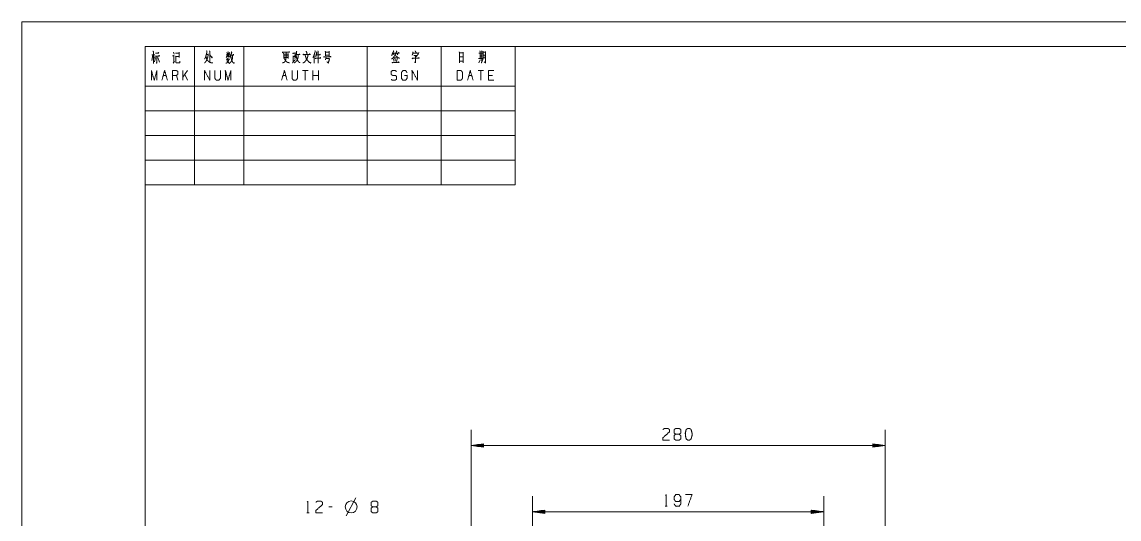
# Model space of a CAD drawing. Header units: millimetres. Extents: x 0 to 420, y 0 to 297.
# Drawn here: x 0 to 222.5, y 196.2 to 297 of the extents above; entities that cross this region are included whole.
import ezdxf

# ---------------------------------------------------------------- set-up
doc = ezdxf.new("R2010")
doc.units = ezdxf.units.MM
doc.layers.add('101', color=7, linetype='Continuous', true_color=0xffffff)

msp = doc.modelspace()

# ---------------------------------------------------------------- linework, layer by layer
at = {"layer": '101', "color": 133, "linetype": 'Continuous', "lineweight": 18}
for p, q in [((0, 297), (0, 0)), ((420, 297), (0, 297)), ((25, 292), (25, 264)), ((25, 292), (100, 292)), ((25, 292), (100, 292)), ((25, 292), (25, 5)), ((415, 292), (25, 292)), ((25, 292), (100, 292)), ((35, 292), (35, 264)), ((45, 292), (45, 264)), ((70, 292), (70, 264)), ((85, 292), (85, 264)), ((100, 292), (100, 264)), ((25, 284), (100, 284)), ((25, 279), (100, 279)), ((25, 274), (100, 274)), ((25, 269), (100, 269)), ((25, 264), (100, 264))]:
    msp.add_line(p, q, dxfattribs=at)
at = {"layer": '101', "color": 72, "linetype": 'Continuous', "lineweight": 18}
for p, q in [((26.57, 290.3), (26.35, 289.18)), ((26.36, 290.36), (26.98, 290.36)), ((26.69, 290.14), (26.91, 289.66)), ((27.11, 289.78), (26.88, 288.91)), ((27.56, 289.76), (27.87, 288.87)), ((30.74, 290.88), (30.87, 290.49)), ((31.13, 290.07), (31.22, 289.97)), ((37.42, 290.41), (37.77, 290.41)), ((41.4, 289.47), (42.16, 289.47)), ((41.69, 290.2), (41.43, 289.78)), ((41.53, 290.78), (41.66, 290.49)), ((41.88, 290.18), (42.11, 289.91)), ((42.14, 290.82), (41.95, 290.49)), ((53.1, 289.76), (53.98, 289.76)), ((53.11, 290.49), (53.99, 290.49)), ((53.11, 290.14), (53.98, 290.14)), ((54.01, 290.63), (54.01, 289.56)), ((55, 290.16), (55, 288.89)), ((55.02, 290.01), (55.35, 290.01)), ((55.4, 290.82), (55.37, 289.89)), ((59.27, 290.28), (59.27, 288.65)), ((61.56, 290.86), (62.32, 290.86)), ((61.56, 290.28), (62.32, 290.28)), ((61.73, 289.91), (61.56, 289.33)), ((61.6, 289.56), (62.33, 289.56)), ((62.33, 291.05), (62.33, 290.09)), ((75.31, 289.52), (75.48, 289.02)), ((75.35, 289.72), (76.07, 289.72)), ((75.6, 289.62), (75.76, 289.2)), ((76.13, 289.56), (75.92, 288.89)), ((76.04, 290.67), (76.21, 290.34)), ((92.92, 289.33), (92.65, 288.71)), ((92.86, 289.95), (93.25, 289.95)), ((93.18, 289.37), (93.28, 289.04)), ((93.22, 291.13), (93.33, 290.98)), ((30.65, 288.62), (30.93, 289.08)), ((32.63, 285.18), (32.63, 287.14)), ((33.59, 287.14), (32.63, 285.78)), ((58.02, 287.14), (56.9, 287.14)), ((57.46, 287.14), (57.46, 285.18)), ((59.02, 285.18), (59.02, 287.14)), ((60.14, 285.18), (60.14, 287.14)), ((93.6, 287.14), (92.49, 287.14)), ((93.05, 287.14), (93.05, 285.18)), ((93.75, 288.94), (94, 288.69)), ((28.66, 286.17), (29.22, 286.17)), ((31.62, 285.18), (31.34, 286.17)), ((33.59, 285.18), (33.04, 286.36)), ((52.94, 286.17), (53.49, 286.17)), ((60.14, 286.17), (59.02, 286.17)), ((90.65, 286.17), (91.2, 286.17)), ((95.45, 286.17), (94.61, 286.17)), ((65.74, 196.82), (67.74, 200.47)), ((62.89, 198.66), (62.22, 198.66)), ((130.45, 198.78), (130.88, 198.78)), ((57.79, 197.46), (58.22, 197.46))]:
    msp.add_line(p, q, dxfattribs=at)
at = {"layer": '101', "color": 22, "linetype": 'Continuous', "lineweight": 18}
for p, q in [((91.07, 185.96), (91.07, 214.28)), ((175.07, 185.96), (175.07, 214.28)), ((93.61, 211.44), (91.07, 211.11)), ((93.61, 211.39), (93.19, 211.39)), ((93.61, 211.44), (93.58, 211.44)), ((93.61, 211.44), (93.58, 211.44)), ((93.61, 210.77), (93.61, 211.44)), ((172.53, 211.44), (172.53, 210.77)), ((172.53, 211.44), (172.56, 211.44)), ((175.07, 211.11), (172.53, 211.44)), ((172.53, 211.44), (172.56, 211.44)), ((172.53, 211.39), (172.95, 211.39)), ((91.07, 211.11), (93.61, 210.77)), ((91.07, 211.11), (175.07, 211.11)), ((93.61, 211.13), (91.27, 211.13)), ((93.61, 211.08), (91.27, 211.08)), ((93.61, 211.18), (91.65, 211.18)), ((93.61, 211.03), (91.65, 211.03)), ((93.61, 211.24), (92.04, 211.24)), ((93.61, 210.98), (92.04, 210.98)), ((93.61, 211.29), (92.42, 211.29)), ((93.61, 210.93), (92.42, 210.93)), ((93.61, 211.34), (92.81, 211.34)), ((93.61, 210.88), (92.81, 210.88)), ((93.61, 210.83), (93.19, 210.83)), ((93.61, 210.78), (93.58, 210.78)), ((93.61, 210.78), (93.58, 210.78)), ((172.53, 211.34), (173.34, 211.34)), ((172.53, 211.29), (173.72, 211.29)), ((172.53, 211.24), (174.11, 211.24)), ((172.53, 211.18), (174.49, 211.18)), ((172.53, 211.13), (174.88, 211.13)), ((172.53, 210.77), (175.07, 211.11)), ((172.53, 211.08), (174.88, 211.08)), ((172.53, 211.03), (174.49, 211.03)), ((172.53, 210.98), (174.11, 210.98)), ((172.53, 210.93), (173.72, 210.93)), ((172.53, 210.88), (173.34, 210.88)), ((172.53, 210.83), (172.95, 210.83)), ((172.53, 210.78), (172.56, 210.78)), ((172.53, 210.78), (172.56, 210.78)), ((103.52, 163.96), (103.52, 200.86)), ((162.62, 163.96), (162.62, 200.86)), ((106.06, 198.02), (103.52, 197.69)), ((103.52, 197.69), (162.62, 197.69)), ((103.52, 197.69), (106.06, 197.35)), ((106.06, 197.71), (103.72, 197.71)), ((106.06, 197.66), (103.72, 197.66)), ((106.06, 197.76), (104.1, 197.76)), ((106.06, 197.61), (104.1, 197.61)), ((106.06, 197.81), (104.49, 197.81)), ((106.06, 197.56), (104.49, 197.56)), ((106.06, 197.86), (104.87, 197.86)), ((106.06, 197.51), (104.87, 197.51)), ((106.06, 197.91), (105.26, 197.91)), ((106.06, 197.46), (105.26, 197.46)), ((106.06, 197.96), (105.64, 197.96)), ((106.06, 197.41), (105.64, 197.41)), ((106.06, 198.02), (106.03, 198.02)), ((106.06, 198.02), (106.03, 198.02)), ((106.06, 197.35), (106.03, 197.35)), ((106.06, 197.35), (106.03, 197.35)), ((106.06, 197.35), (106.06, 198.02)), ((162.62, 197.69), (160.08, 198.02)), ((160.08, 198.02), (160.11, 198.02)), ((160.08, 198.02), (160.11, 198.02)), ((160.08, 198.02), (160.08, 197.35)), ((160.08, 197.96), (160.5, 197.96)), ((160.08, 197.91), (160.89, 197.91)), ((160.08, 197.86), (161.27, 197.86)), ((160.08, 197.81), (161.66, 197.81)), ((160.08, 197.76), (162.04, 197.76)), ((160.08, 197.71), (162.43, 197.71)), ((160.08, 197.35), (162.62, 197.69)), ((160.08, 197.66), (162.43, 197.66)), ((160.08, 197.61), (162.04, 197.61)), ((160.08, 197.56), (161.66, 197.56)), ((160.08, 197.51), (161.27, 197.51)), ((160.08, 197.46), (160.89, 197.46)), ((160.08, 197.41), (160.5, 197.41)), ((160.08, 197.35), (160.11, 197.35)), ((160.08, 197.35), (160.11, 197.35))]:
    msp.add_line(p, q, dxfattribs=at)
at = {"layer": '101', "color": 72, "linetype": 'Continuous', "lineweight": 18}
msp.add_circle((66.77, 198.66), 1.2, dxfattribs=at)
for points, knots in [([(26.57, 291.07), (26.67, 290.94), (26.67, 288.6)], [0, 0, 0.064393, 1, 1]), ([(26.92, 290.07), (27.87, 290.07), (27.81, 290.24), (27.74, 290.09)], [0, 0, 0.737857, 0.874089, 1, 1]), ([(27.1, 290.69), (27.73, 290.69), (27.68, 290.82), (27.64, 290.74)], [0, 0, 0.736257, 0.890366, 1, 1]), ([(27.36, 290.07), (27.36, 288.65), (27.2, 288.73)], [0, 0, 0.887515, 1, 1]), ([(30.55, 290.14), (30.8, 290.14), (30.8, 290.26), (30.8, 288.81)], [0, 0, 0.136549, 0.204721, 1, 1]), ([(31.28, 290.69), (31.21, 290.63), (31.15, 290.69), (31.88, 290.69), (31.88, 290.88), (31.88, 289.78), (31.88, 289.97), (31.22, 289.97), (31.22, 288.83), (31.24, 288.75), (31.35, 288.71), (32.04, 288.71), (32.04, 289.02)], [0, 0, 0.017819, 0.033666, 0.169515, 0.204099, 0.407776, 0.442364, 0.564628, 0.775991, 0.791603, 0.814658, 0.942357, 1, 1]), ([(37.8, 290.55), (37.71, 289.95), (37.65, 289.76), (37.62, 289.62), (37.53, 289.47), (37.46, 289.31), (37.42, 289.18), (37.31, 289.02), (37.23, 288.89), (37.04, 288.71)], [0, 0, 0.296659, 0.392137, 0.46442, 0.547267, 0.635799, 0.700206, 0.795426, 0.869797, 1, 1]), ([(37.46, 291.13), (37.53, 290.94), (37.46, 290.67), (37.43, 290.53), (37.37, 290.34), (37.31, 290.14), (37.26, 289.95), (37.21, 289.78), (37.14, 289.66), (37.05, 289.52)], [0, 0, 0.116545, 0.278927, 0.365002, 0.478708, 0.603961, 0.717668, 0.817418, 0.901357, 1, 1]), ([(37.31, 290.01), (37.37, 289.87), (37.42, 289.7), (37.45, 289.56), (37.59, 289.27), (37.67, 289.18), (37.87, 288.98), (37.99, 288.87), (38.13, 288.79), (38.34, 288.73), (38.53, 288.73), (38.68, 288.71)], [0, 0, 0.075191, 0.157626, 0.228751, 0.384956, 0.438117, 0.578248, 0.65344, 0.734339, 0.837348, 0.928887, 1, 1]), ([(38.05, 291.11), (38.1, 290.96), (38.1, 288.87)], [0, 0, 0.06955, 1, 1]), ([(38.08, 290.38), (38.56, 289.72), (38.56, 289.91)], [0, 0, 0.814818, 1, 1]), ([(42.01, 289.41), (41.89, 289.16), (41.82, 288.98), (41.69, 288.79), (41.56, 288.69), (41.34, 288.65)], [0, 0, 0.251055, 0.434029, 0.64262, 0.795766, 1, 1]), ([(41.73, 290.94), (41.86, 290.88), (41.81, 290.92), (41.81, 289.76), (41.81, 290.3), (41.4, 290.3), (42.22, 290.3)], [0, 0, 0.046318, 0.069123, 0.437816, 0.608997, 0.739331, 1, 1]), ([(41.76, 289.68), (41.59, 289.1), (42.03, 288.62)], [0, 0, 0.483237, 1, 1]), ([(42.73, 290.2), (42.73, 289.95), (42.7, 289.68), (42.63, 289.39), (42.51, 289.1), (42.38, 288.89), (42.23, 288.71), (42.03, 288.58)], [0, 0, 0.134106, 0.280228, 0.441583, 0.610314, 0.742762, 0.870657, 1, 1]), ([(42.46, 290.96), (42.6, 290.82), (42.55, 290.86), (42.22, 289.8)], [0, 0, 0.143537, 0.187773, 1, 1]), ([(42.38, 290.01), (42.42, 289.8), (42.46, 289.56), (42.55, 289.27), (42.67, 288.98), (42.8, 288.75), (42.99, 288.6), (43.04, 288.75)], [0, 0, 0.122124, 0.267694, 0.442444, 0.622807, 0.774615, 0.912625, 1, 1]), ([(42.44, 290.28), (42.93, 290.28), (42.9, 290.45), (42.85, 290.34)], [0, 0, 0.634119, 0.848445, 1, 1]), ([(52.91, 290.86), (52.88, 290.76), (52.79, 290.88), (54.27, 290.88), (54.2, 290.98), (54.14, 290.88)], [0, 0, 0.054227, 0.130909, 0.87613, 0.940043, 1, 1]), ([(53.57, 290.88), (53.57, 289.72), (53.52, 289.58), (53.51, 289.41), (53.45, 289.2), (53.38, 289.04), (53.29, 288.91), (53.16, 288.81), (53.03, 288.75), (52.82, 288.73)], [0, 0, 0.455623, 0.515134, 0.580482, 0.665033, 0.736192, 0.79598, 0.861823, 0.919058, 1, 1]), ([(53.01, 290.63), (53.1, 290.49), (53.1, 289.58)], [0, 0, 0.156848, 1, 1]), ([(53.22, 289.6), (53.29, 289.43), (53.38, 289.29), (53.48, 289.16), (53.55, 289.04), (53.63, 288.94), (53.76, 288.87), (53.9, 288.79), (54.07, 288.75), (54.26, 288.71)], [0, 0, 0.124249, 0.240531, 0.35103, 0.449957, 0.536949, 0.636896, 0.752292, 0.866372, 1, 1]), ([(55.03, 288.89), (54.94, 288.71), (54.88, 288.73), (55.41, 289.37)], [0, 0, 0.187521, 0.244051, 1, 1]), ([(55.06, 290.65), (54.99, 290.57), (54.93, 290.65), (55.37, 290.65)], [0, 0, 0.169755, 0.325542, 1, 1]), ([(56.04, 290.36), (56.03, 290.16), (56, 289.95), (55.97, 289.72), (55.91, 289.52), (55.84, 289.33), (55.75, 289.18), (55.65, 289.02), (55.54, 288.91), (55.41, 288.81), (55.21, 288.71)], [0, 0, 0.105429, 0.211651, 0.328282, 0.437572, 0.539265, 0.625346, 0.724284, 0.79827, 0.883378, 1, 1]), ([(55.67, 291.05), (55.72, 290.96), (55.63, 290.41), (55.51, 289.99), (55.47, 289.85), (55.35, 289.62)], [0, 0, 0.062603, 0.440485, 0.727862, 0.828992, 1, 1]), ([(55.62, 290.18), (55.65, 289.99), (55.69, 289.8), (55.72, 289.6), (55.81, 289.43), (55.88, 289.29), (55.95, 289.12), (56.06, 288.98), (56.2, 288.83), (56.39, 288.73)], [0, 0, 0.109654, 0.220947, 0.342501, 0.451483, 0.545868, 0.651144, 0.754315, 0.874064, 1, 1]), ([(55.67, 290.38), (56.38, 290.38), (56.29, 290.49), (56.17, 290.36)], [0, 0, 0.696293, 0.830826, 1, 1]), ([(57.14, 290.45), (57.05, 290.34), (57.01, 290.38), (58.48, 290.38), (58.38, 290.55), (58.28, 290.41)], [0, 0, 0.066333, 0.095822, 0.818123, 0.913284, 1, 1]), ([(58.04, 290.41), (57.97, 290.01), (57.83, 289.6), (57.56, 289.16), (57.33, 288.87), (56.99, 288.69)], [0, 0, 0.190069, 0.398701, 0.640199, 0.817216, 1, 1]), ([(57.42, 290.3), (57.49, 290.07), (57.66, 289.58), (57.94, 289.18), (58.25, 288.83), (58.53, 288.71), (58.59, 288.79), (58.48, 288.62)], [0, 0, 0.103286, 0.330833, 0.538837, 0.740597, 0.872112, 0.915905, 1, 1]), ([(57.64, 291.07), (57.81, 290.65), (57.83, 290.76), (57.75, 290.55)], [0, 0, 0.581176, 0.716263, 1, 1]), ([(59.43, 291.13), (59.46, 290.98), (59.26, 290.34), (59.19, 290.09), (59.1, 289.95), (59, 289.76)], [0, 0, 0.101083, 0.561706, 0.738774, 0.854629, 1, 1]), ([(59.58, 289.66), (59.55, 289.52), (59.48, 289.66), (60.58, 289.66), (60.5, 289.78), (60.47, 289.68)], [0, 0, 0.08907, 0.186879, 0.848313, 0.935185, 1, 1]), ([(59.74, 290.92), (59.84, 290.69), (59.79, 290.78), (59.58, 289.91)], [0, 0, 0.200658, 0.282145, 1, 1]), ([(59.68, 290.3), (60.5, 290.3), (60.44, 290.45), (60.37, 290.3)], [0, 0, 0.720068, 0.857376, 1, 1]), ([(60.01, 291.13), (60.12, 290.98), (60.06, 291.05), (60.06, 288.65)], [0, 0, 0.069697, 0.101625, 1, 1]), ([(61.28, 289.91), (61.23, 289.85), (61.15, 289.95), (62.68, 289.95), (62.6, 290.01), (62.49, 289.91)], [0, 0, 0.038001, 0.105809, 0.873511, 0.927246, 1, 1]), ([(61.5, 291.07), (61.57, 290.98), (61.57, 290.14)], [0, 0, 0.115189, 1, 1]), ([(62.4, 289.62), (62.13, 288.65), (61.85, 288.94)], [0, 0, 0.71586, 1, 1]), ([(75.94, 291.15), (76.05, 291.03), (76.01, 291.05), (75.72, 290.38), (75.58, 290.14), (75.44, 289.95), (75.28, 289.72), (74.96, 289.52)], [0, 0, 0.080396, 0.103261, 0.444362, 0.576789, 0.688375, 0.819716, 1, 1]), ([(75.29, 291.17), (75.39, 291.03), (75.37, 291.07), (74.97, 290.16), (75.2, 290.69), (75.72, 290.69), (75.31, 290.69), (75.45, 290.34)], [0, 0, 0.057042, 0.07334, 0.392466, 0.581127, 0.745774, 0.87749, 1, 1]), ([(75.66, 290.26), (75.85, 290.09), (76.04, 289.97), (76.18, 289.87), (76.39, 289.7), (76.58, 289.68), (76.42, 289.6)], [0, 0, 0.194845, 0.370351, 0.508814, 0.712321, 0.860156, 1, 1]), ([(75.89, 290.69), (76.48, 290.69), (76.4, 290.84), (76.33, 290.74)], [0, 0, 0.669422, 0.855054, 1, 1]), ([(79.33, 289.68), (79.21, 289.52), (79.13, 289.66), (80.57, 289.66), (80.44, 289.76), (80.37, 289.68)], [0, 0, 0.096613, 0.17732, 0.867547, 0.947356, 1, 1]), ([(79.24, 290.92), (79.36, 290.69), (79.33, 290.78), (79.15, 290.28)], [0, 0, 0.294025, 0.394866, 1, 1]), ([(79.32, 290.67), (80.43, 290.67), (80.5, 290.84), (80.28, 290.36)], [0, 0, 0.611939, 0.711554, 1, 1]), ([(79.48, 290.2), (80.15, 290.2), (80.21, 290.26), (79.87, 289.89), (79.77, 289.97), (79.84, 289.89), (79.84, 288.73), (79.62, 288.87)], [0, 0, 0.230144, 0.259318, 0.430979, 0.476011, 0.513789, 0.910079, 1, 1]), ([(79.77, 291.11), (79.89, 290.82), (79.93, 290.86), (79.89, 290.76)], [0, 0, 0.644011, 0.768354, 1, 1]), ([(88.67, 290.94), (88.75, 290.78), (88.75, 288.69), (88.75, 289.02), (89.45, 289.02), (89.45, 288.71), (89.45, 290.88), (89.45, 290.76), (88.76, 290.76), (88.76, 289.95), (89.46, 289.95)], [0, 0, 0.022322, 0.280074, 0.320905, 0.407511, 0.44579, 0.713751, 0.729062, 0.813864, 0.913394, 1, 1]), ([(92.86, 291.13), (92.97, 290.98), (92.9, 291.07), (92.9, 289.56), (92.62, 289.56), (93.47, 289.56), (93.25, 289.56), (93.25, 291.07), (93.25, 290.67), (92.64, 290.67), (93.43, 290.67), (93.25, 290.67), (93.25, 290.26), (92.87, 290.26)], [0, 0, 0.025061, 0.039924, 0.243199, 0.280605, 0.39479, 0.42432, 0.627595, 0.680502, 0.763188, 0.869498, 0.893122, 0.948813, 1, 1]), ([(93.49, 291.03), (93.53, 290.88), (93.53, 289.7), (93.47, 289.43), (93.34, 289.12), (93.25, 288.87), (93.14, 288.69)], [0, 0, 0.062372, 0.548434, 0.661879, 0.800828, 0.909362, 1, 1]), ([(93.53, 290.86), (94, 290.86), (94, 290.98), (94, 288.62), (94, 290.28), (93.56, 290.28), (93.97, 290.28), (93.97, 289.7), (93.56, 289.7)], [0, 0, 0.072646, 0.091913, 0.457973, 0.714856, 0.782961, 0.846526, 0.936435, 1, 1]), ([(26.26, 285.18), (26.26, 287.14), (26.82, 285.18), (27.37, 287.14), (27.37, 285.18)], [0, 0, 0.245192, 0.5, 0.754808, 1, 1]), ([(30.51, 285.18), (30.51, 287.14), (31.34, 287.14), (31.62, 286.96), (31.62, 286.36), (31.34, 286.17), (30.51, 286.17)], [0, 0, 0.400952, 0.571035, 0.639278, 0.761676, 0.829917, 1, 1]), ([(37.01, 285.18), (37.01, 287.14), (38.12, 285.18), (38.12, 287.14)], [0, 0, 0.317574, 0.682426, 1, 1]), ([(39.13, 287.14), (39.13, 285.57), (39.39, 285.18), (39.95, 285.18), (40.24, 285.57), (40.24, 287.14)], [0, 0, 0.337152, 0.438599, 0.557781, 0.662848, 1, 1]), ([(41.25, 285.18), (41.25, 287.14), (41.81, 285.18), (42.36, 287.14), (42.36, 285.18)], [0, 0, 0.245192, 0.5, 0.754808, 1, 1]), ([(54.78, 287.14), (54.78, 285.57), (55.05, 285.18), (55.6, 285.18), (55.89, 285.57), (55.89, 287.14)], [0, 0, 0.337152, 0.438599, 0.557781, 0.662848, 1, 1]), ([(74.85, 285.36), (75.13, 285.18), (75.7, 285.18), (75.98, 285.39), (75.98, 285.97), (75.7, 286.17), (75.15, 286.17), (74.85, 286.36), (74.85, 286.96), (75.15, 287.14), (75.7, 287.14), (75.98, 286.96)], [0, 0, 0.068035, 0.184054, 0.254521, 0.372333, 0.442799, 0.555843, 0.626367, 0.748393, 0.81892, 0.931964, 1, 1]), ([(75.23, 288.81), (75.12, 288.71), (75.07, 288.81), (76.46, 288.81), (76.39, 288.94), (76.29, 288.79)], [0, 0, 0.078897, 0.135659, 0.837617, 0.910404, 1, 1]), ([(77.55, 286.17), (78.1, 286.17), (78.1, 285.57), (77.82, 285.18), (77.25, 285.18), (76.97, 285.57), (76.97, 286.75), (77.27, 287.14), (77.81, 287.14), (78.09, 286.75)], [0, 0, 0.103295, 0.214797, 0.304261, 0.410274, 0.499739, 0.718892, 0.809956, 0.910533, 1, 1]), ([(79.11, 285.18), (79.11, 287.14), (80.22, 285.18), (80.22, 287.14)], [0, 0, 0.317574, 0.682426, 1, 1]), ([(88.25, 285.18), (89.07, 285.18), (89.36, 285.57), (89.36, 286.75), (89.07, 287.14), (88.25, 287.14), (88.25, 285.18)], [0, 0, 0.142133, 0.227159, 0.431787, 0.516817, 0.65895, 1, 1]), ([(90.37, 285.18), (90.93, 287.14), (91.48, 285.18)], [0, 0, 0.5, 1, 1]), ([(95.73, 285.18), (94.61, 285.18), (94.61, 287.14), (95.73, 287.14)], [0, 0, 0.265389, 0.734611, 1, 1]), ([(129.99, 214.35), (130.31, 214.58), (131, 214.58), (131.34, 214.35), (131.34, 213.88), (129.98, 212.68), (129.99, 212.2), (131.34, 212.2)], [0, 0, 0.069693, 0.192978, 0.265274, 0.350226, 0.674741, 0.759752, 1, 1]), ([(132.59, 213.4), (132.27, 213.63), (132.27, 214.35), (132.59, 214.58), (133.28, 214.58), (133.61, 214.35), (133.61, 213.63), (133.28, 213.4), (132.59, 213.4), (132.25, 213.15), (132.25, 212.45), (132.59, 212.2), (133.28, 212.2), (133.61, 212.43), (133.61, 213.15), (133.28, 213.4)], [0, 0, 0.047573, 0.136085, 0.183658, 0.267815, 0.317166, 0.405677, 0.455028, 0.539185, 0.590297, 0.675757, 0.726869, 0.811026, 0.860377, 0.948888, 1, 1]), ([(135.38, 212.2), (135.71, 212.45), (135.89, 213.15), (135.89, 213.63), (135.71, 214.35), (135.38, 214.58), (135.04, 214.58), (134.7, 214.35), (134.53, 213.63), (134.55, 213.15), (134.7, 212.45), (135.04, 212.2), (135.38, 212.2)], [0, 0, 0.067525, 0.183973, 0.260583, 0.380943, 0.446141, 0.500306, 0.565505, 0.685864, 0.762528, 0.87831, 0.945835, 1, 1]), ([(130.52, 200.95), (130.66, 201.15), (130.66, 198.78)], [0, 0, 0.093491, 1, 1]), ([(132.27, 199.25), (132.59, 198.78), (133.28, 198.78), (133.61, 199.25), (133.61, 200.68), (133.28, 201.15), (132.59, 201.15), (132.27, 200.68), (132.25, 200.2), (132.59, 199.73), (133.28, 199.73), (133.61, 200.2)], [0, 0, 0.076855, 0.169524, 0.247726, 0.439294, 0.517498, 0.610167, 0.687024, 0.750923, 0.829127, 0.921796, 1, 1]), ([(135.04, 198.78), (135.89, 201.15), (134.55, 201.15)], [0, 0, 0.652472, 1, 1]), ([(57.86, 199.63), (58.01, 199.83), (58.01, 197.46)], [0, 0, 0.093491, 1, 1]), ([(59.61, 199.61), (59.93, 199.83), (60.62, 199.83), (60.95, 199.61), (60.95, 199.13), (59.59, 197.93), (59.61, 197.46), (60.95, 197.46)], [0, 0, 0.069692, 0.192977, 0.265273, 0.350228, 0.674739, 0.759753, 1, 1]), ([(71.15, 198.66), (70.83, 198.88), (70.83, 199.61), (71.15, 199.83), (71.84, 199.83), (72.17, 199.61), (72.17, 198.88), (71.84, 198.66), (71.15, 198.66), (70.81, 198.41), (70.81, 197.71), (71.15, 197.46), (71.84, 197.46), (72.17, 197.68), (72.17, 198.41), (71.84, 198.66)], [0, 0, 0.047573, 0.136085, 0.183658, 0.267815, 0.317165, 0.405677, 0.455027, 0.539184, 0.590297, 0.675755, 0.726868, 0.811025, 0.860375, 0.948887, 1, 1])]:
    msp.add_open_spline(points, degree=1, knots=knots, dxfattribs=at)
for points in [[(28.38, 285.18), (28.94, 287.14), (29.5, 285.18)], [(52.66, 285.18), (53.22, 287.14), (53.77, 285.18)]]:
    msp.add_open_spline(points, degree=1, dxfattribs=at)

doc.saveas('drawing.dxf')
